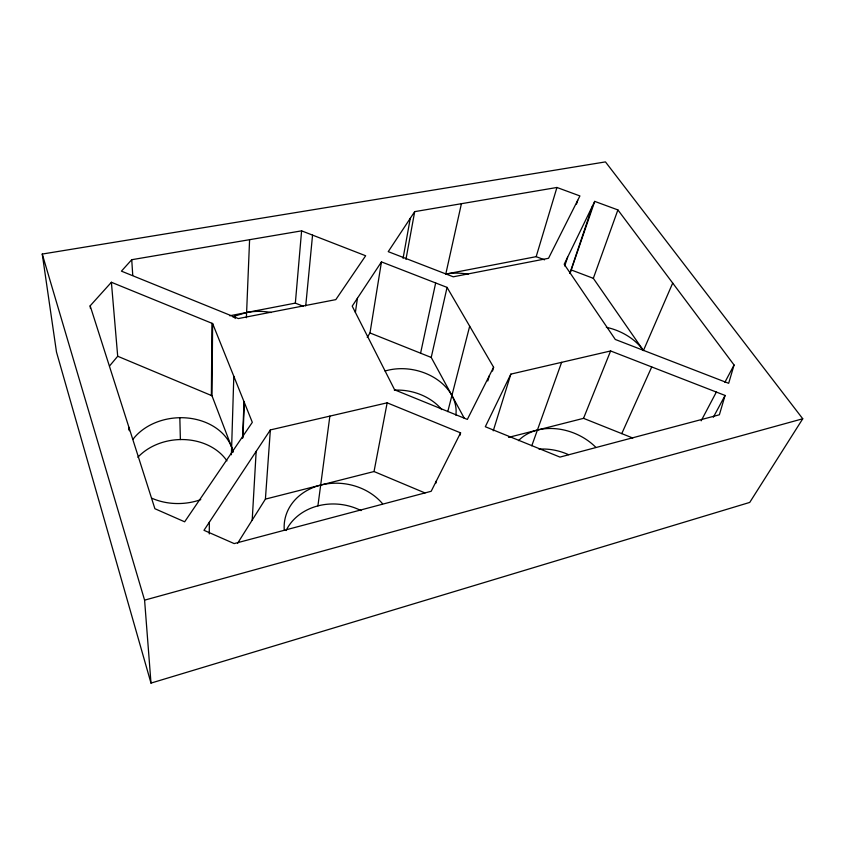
<?xml version="1.0" encoding="UTF-8"?>
<svg xmlns="http://www.w3.org/2000/svg" width="845" height="845" viewBox="0 0 845 845"><rect width="100%" height="100%" fill="white"/><g stroke="black" fill="none" stroke-linecap="round" stroke-linejoin="round"><path stroke-width="1.27" d="M209.264 533.955L209.349 522.189M211.377 395.492L211.958 323.297M233.442 451.917L211.989 395.756L212.623 323.561L111.392 282.272L90.161 305.827L90.436 308.414M235.132 318.554L235.216 315.935L246.603 312.513A48.947 35.87 3.6 0 1 271.245 312.534M231.403 454.758L233.811 376.289M246.391 317.752L249.592 239.695M242.526 438.196L244.057 401.797M242.885 437.678L244.374 402.59M252.201 520.087L256.162 451.388M237.529 543.398L265.404 499.11L270.358 429.925L387.158 402.822L460.578 432.862L459.881 435.397M303.313 306.302L295.349 303.112L301.602 230.854L131.736 259.711L121.426 271.15L238.332 318.565L335.814 299.626L365.653 255.76L301.602 230.854M305.721 305.901L312.555 235.121M317.91 505.891L329.867 416.11M355.386 312.428L357.435 298.243M367.226 337.356L369.994 332.962L381.465 261.897L447.068 287.395L493.607 367.248L492.508 371.05M403.065 258.327L410.279 218.316M405.949 259.373L414.694 211.641L556.939 187.474L579.913 195.934L548.532 258.285L453.258 276.801L388.235 251.652L414.694 211.641M265.404 499.11L374.029 471.531L387.158 402.822M420.588 353.189L435.661 282.969M468.088 274.255A45.377 31.635 13.6 0 0 445.769 274.097L461.412 203.708M464.38 418.423L431.225 357.446L447.068 287.395M447.776 411.621L469.683 326.202M435.766 483.361L436.442 480.816M487.787 380.979L489.244 375.919M725.084 395.449L719.38 414.779L559.971 457.092L485.315 426.725L510.855 374.113L610.608 350.96L725.084 395.449L713.338 417.25M734.073 364.987L728.665 383.313L615.297 339.468L564.196 264.263L594.722 201.385L617.896 209.919L734.073 364.987L724.873 382.31M445.769 274.097L536.174 256.658L556.939 187.474M493.258 430.813L510.855 374.113M576.501 204.089L577.705 200.328M564.745 265.964L567.629 257.197M569.889 273.336L592.556 205.853M570.005 273.463L594.722 201.385M531.78 445.79L561.619 362.336M672.704 283.086L643.436 350.548L593.327 278.332L617.896 209.919M508.553 437.383L583.536 418.338L610.608 350.96M621.762 433.622L651.727 366.941M460.578 432.862L431.172 491.283L234.171 543.588L203.983 530.301L270.358 429.925M493.607 367.248L467.348 419.416L394.657 389.851L352.207 306.133L381.465 261.897M701.181 420.81L716.349 392.059M802.75 418.771L749.737 502.416L150.991 683.098L56.488 352.069L42.25 254.06L605.453 161.902L802.75 418.771L144.59 600.151L150.991 683.098M109.523 366.012L117.698 356.252L111.392 282.272M233.04 317.16L235.216 315.935M229.777 315.766L295.349 303.112M536.174 256.658L544.55 259.837M571.611 270.094L593.327 278.332M369.994 332.962L431.225 357.446M583.536 418.338L632.778 438.027M117.698 356.252L211.989 395.756M374.029 471.531L425.024 492.952M212.623 323.561L252.317 422.342L184.654 521.809L154.899 508.722L90.161 305.827M42.25 254.06L144.59 600.151M232.639 452.022L231.636 447.195A54.502 42.884 -3.4 0 0 186.565 417.926A54.502 42.884 -3.4 0 0 133.077 439.157M129.179 428.098L129.38 430.718M128.915 427.274L129.116 429.883M131.736 259.711L132.749 275.301M179.837 417.715L180.376 439.548M286.106 530.533A53.372 45.419 7.8 0 1 361.079 510.612M137.862 457.261A53.214 42.482 -4 0 1 226.946 460.874M539.057 449.17A50.087 38.817 22.6 0 1 568.484 454.652M394.34 390.168A48.482 37.581 12 0 1 441.777 409.593M518.513 440.667A51.249 39.081 22.1 0 1 595.672 447.174M385.088 371.018A49.57 37.803 12 0 1 434.953 378.106A49.57 37.803 12 0 1 455.867 415.18M284.247 529.804A54.703 45.894 8.1 0 1 320.065 485.241A54.703 45.894 8.1 0 1 382.553 503.726M200.772 499.638A54.502 42.884 -3.4 0 1 151.963 498.275M606.34 327.321A46.813 32.585 20.4 0 1 643.436 350.548"/></g></svg>
